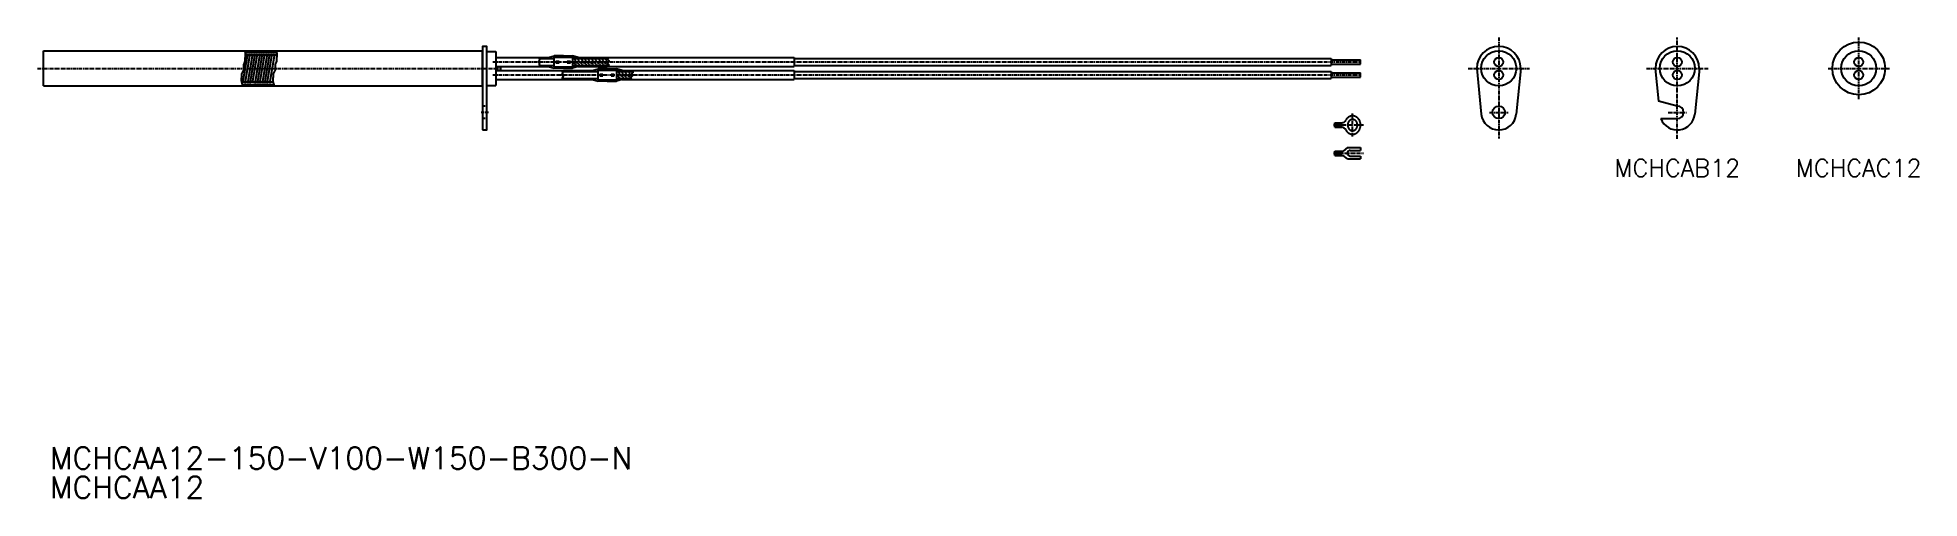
# Model space of a CAD drawing. Extents: x 8 to 651, y 115 to 272.
import ezdxf
from ezdxf.enums import TextEntityAlignment as Align

# ---------------------------------------------------------------- set-up
doc = ezdxf.new("R2010")
doc.units = 0
doc.linetypes.add('CENTER', pattern=[2, 1.25, -0.25, 0.25, -0.25])
doc.linetypes.add('DASHED', pattern=[0.75, 0.5, -0.25])
doc.layers.get('0').update_dxf_attribs({"linetype": 'CONTINUOUS'})
doc.layers.add('CENTER', color=1, linetype='CENTER')
doc.styles.get("Standard").update_dxf_attribs({"font": 'txt.shx', "bigfont": 'extfont.shx'})

msp = doc.modelspace()

# ---------------------------------------------------------------- linework, layer by layer
at = {"color": 7, "linetype": 'CONTINUOUS'}
for p, q in [((10.07, 255.52), (10.07, 267.52)), ((10.07, 267.52), (160.07, 267.52)), ((160.07, 255.52), (160.07, 267.52)), ((160.07, 256.52), (160.07, 266.52)), ((160.07, 257.52), (160.07, 265.52)), ((161.57, 267.29), (164.57, 267.29)), ((164.57, 267.29), (164.57, 255.74)), ((164.57, 266.29), (164.57, 256.74)), ((164.57, 266.29), (164.57, 256.74)), ((164.57, 265.29), (164.57, 257.74)), ((164.57, 265.27), (182.61, 265.27)), ((182.61, 265.27), (184.54, 265.82)), ((187.7, 265.82), (184.54, 265.82)), ((187.7, 265.82), (190.86, 265.82)), ((192.79, 265.27), (190.86, 265.82)), ((192.79, 265.27), (195.89, 265.27)), ((192.79, 265.27), (266.57, 265.27)), ((266.57, 265.27), (266.57, 262.19)), ((266.57, 264.94), (450.07, 264.94)), ((450.07, 264.94), (450.07, 262.53)), ((450.07, 264.5), (460.07, 264.5)), ((460.07, 262.97), (460.07, 264.5)), ((164.57, 262.19), (182.61, 262.19)), ((164.57, 260.84), (197.61, 260.84)), ((164.57, 257.76), (197.61, 257.76)), ((182.61, 262.19), (184.54, 261.64)), ((187.7, 261.64), (184.54, 261.64)), ((187.7, 261.64), (190.86, 261.64)), ((192.79, 262.19), (190.86, 261.64)), ((192.79, 262.19), (197.37, 262.19)), ((192.79, 262.19), (266.57, 262.19)), ((197.61, 260.84), (199.54, 261.39)), ((197.61, 257.76), (199.54, 257.21)), ((202.7, 261.39), (199.54, 261.39)), ((202.7, 257.21), (199.54, 257.21)), ((202.7, 261.39), (205.86, 261.39)), ((202.7, 257.21), (205.86, 257.21)), ((207.79, 260.84), (205.86, 261.39)), ((207.79, 257.76), (205.86, 257.21)), ((207.79, 260.84), (208.8, 260.84)), ((207.79, 260.84), (266.57, 260.84)), ((207.79, 257.76), (208.38, 257.76)), ((207.79, 257.76), (266.57, 257.76)), ((266.57, 262.53), (450.07, 262.53)), ((266.57, 260.84), (266.57, 257.76)), ((266.57, 260.5), (450.07, 260.5)), ((266.57, 258.09), (450.07, 258.09)), ((450.07, 262.97), (460.07, 262.97)), ((450.07, 260.5), (450.07, 258.09)), ((450.07, 260.06), (460.07, 260.06)), ((450.07, 258.53), (460.07, 258.53)), ((460.07, 258.53), (460.07, 260.06)), ((499.79, 261.52), (501.32, 245.92)), ((514.79, 261.52), (513.26, 245.92)), ((560.76, 261.52), (561.87, 250.39)), ((575.83, 261.52), (574.26, 245.92)), ((10.07, 255.52), (160.07, 255.52)), ((161.57, 255.74), (164.57, 255.74)), ((568.29, 248.67), (561.87, 250.39)), ((562.69, 244.37), (568.29, 244.37)), ((451.23, 242.95), (453.63, 242.95)), ((451.23, 241.42), (451.23, 242.95)), ((453.29, 242.51), (451.23, 242.51)), ((453.29, 241.86), (451.23, 241.86)), ((451.23, 241.42), (453.63, 241.42)), ((453.29, 242.95), (453.29, 241.42)), ((455, 243.83), (455.09, 244)), ((455, 240.53), (455.09, 240.37)), ((451.23, 231.78), (451.23, 233.31)), ((451.23, 233.31), (454.08, 233.31)), ((453.29, 232.87), (451.23, 232.87)), ((453.29, 232.23), (451.23, 232.23)), ((451.23, 231.78), (454.08, 231.78)), ((453.29, 233.31), (453.29, 231.78)), ((455.65, 234.47), (454.08, 233.31)), ((455.65, 230.63), (454.08, 231.78)), ((455.65, 234.47), (460.07, 234.47)), ((456.51, 233.52), (460.07, 233.52)), ((456.51, 231.57), (460.07, 231.57)), ((460.07, 234.47), (460.07, 233.52)), ((460.07, 231.57), (460.07, 230.63)), ((455.65, 230.63), (460.07, 230.63))]:
    msp.add_line(p, q, dxfattribs=at)
at = {"color": 3, "linetype": 'CONTINUOUS'}
for p, q in [((78.16, 256.56), (79.87, 266.53)), ((78.93, 266.95), (89.73, 266.95)), ((78.98, 266.13), (89.72, 266.13)), ((78.99, 256.52), (80.7, 266.53)), ((79.83, 256.52), (81.54, 266.53)), ((80.66, 256.52), (82.37, 266.53)), ((81.51, 256.56), (83.21, 266.53)), ((82.34, 256.52), (84.04, 266.53)), ((83.17, 256.52), (84.88, 266.53)), ((84.01, 256.52), (85.72, 266.53)), ((84.84, 256.52), (86.55, 266.53)), ((85.68, 256.53), (87.39, 266.53)), ((86.51, 256.52), (88.22, 266.53)), ((87.35, 256.52), (89.06, 266.53)), ((179.36, 264.94), (184.57, 264.94)), ((179.56, 265.22), (179.62, 265.27)), ((184.57, 263.73), (184.57, 265.39)), ((184.57, 265.39), (190.83, 265.39)), ((184.57, 262.07), (184.57, 263.73)), ((185.17, 263.73), (185.17, 264.03)), ((185.17, 264.03), (186.2, 264.03)), ((185.17, 263.43), (185.17, 263.73)), ((186.2, 263.73), (186.2, 264.03)), ((186.2, 263.43), (186.2, 263.73)), ((189.04, 263.73), (189.04, 264.03)), ((189.04, 264.03), (190.07, 264.03)), ((189.04, 263.43), (189.04, 263.73)), ((190.07, 263.73), (190.07, 264.03)), ((190.07, 263.43), (190.07, 263.73)), ((190.83, 265.39), (190.83, 262.07)), ((192.43, 264.94), (190.83, 265.39)), ((190.83, 264.94), (202.89, 264.94)), ((190.84, 263.93), (190.93, 263.59)), ((191.21, 263.51), (191.93, 264.04)), ((191.6, 264.74), (191.25, 264.94)), ((191.71, 264.25), (191.6, 264.74)), ((192.02, 263.93), (191.71, 264.25)), ((192.02, 263.93), (192.11, 263.59)), ((192.39, 263.51), (193.11, 264.04)), ((192.79, 264.74), (192.44, 264.94)), ((192.89, 264.25), (192.79, 264.74)), ((193.2, 263.93), (192.89, 264.25)), ((193.2, 263.93), (193.29, 263.59)), ((193.57, 263.51), (194.29, 264.04)), ((193.97, 264.74), (193.62, 264.94)), ((194.08, 264.25), (193.97, 264.74)), ((194.39, 263.93), (194.08, 264.25)), ((194.38, 263.93), (194.47, 263.59)), ((194.75, 263.51), (195.48, 264.04)), ((195.15, 264.74), (194.8, 264.94)), ((195.26, 264.25), (195.15, 264.74)), ((195.57, 263.93), (195.26, 264.25)), ((195.56, 263.93), (195.66, 263.59)), ((195.93, 263.51), (196.66, 264.04)), ((196.33, 264.74), (195.98, 264.94)), ((196.44, 264.25), (196.33, 264.74)), ((196.75, 263.93), (196.44, 264.25)), ((196.75, 263.93), (196.84, 263.59)), ((197.11, 263.51), (197.84, 264.04)), ((197.51, 264.74), (197.16, 264.94)), ((197.62, 264.25), (197.51, 264.74)), ((197.93, 263.93), (197.62, 264.25)), ((197.93, 263.93), (198.02, 263.59)), ((198.3, 263.51), (199.02, 264.04)), ((198.7, 264.74), (198.34, 264.94)), ((198.8, 264.25), (198.7, 264.74)), ((199.11, 263.93), (198.8, 264.25)), ((199.11, 263.93), (199.2, 263.59)), ((199.48, 263.51), (200.2, 264.04)), ((199.88, 264.74), (199.53, 264.94)), ((199.98, 264.25), (199.88, 264.74)), ((200.29, 263.93), (199.98, 264.25)), ((200.29, 263.93), (200.38, 263.59)), ((200.66, 263.51), (201.38, 264.04)), ((201.06, 264.74), (200.71, 264.94)), ((201.17, 264.25), (201.06, 264.74)), ((201.48, 263.93), (201.17, 264.25)), ((201.47, 263.93), (201.56, 263.59)), ((201.84, 263.51), (202.57, 264.04)), ((202.24, 264.74), (201.89, 264.94)), ((202.35, 264.25), (202.24, 264.74)), ((202.96, 263.62), (202.35, 264.25)), ((203.15, 265.17), (203.3, 265.27)), ((179.2, 262.19), (179.24, 262.22)), ((179.58, 262.53), (184.57, 262.53)), ((184.57, 262.07), (190.83, 262.07)), ((185.17, 263.43), (186.2, 263.43)), ((187.27, 260.5), (199.57, 260.5)), ((187.28, 258.09), (199.57, 258.09)), ((187.41, 257.76), (187.38, 257.82)), ((187.62, 260.77), (187.73, 260.84)), ((189.04, 263.43), (190.07, 263.43)), ((190.83, 262.53), (203.15, 262.53)), ((192.43, 262.53), (190.83, 262.07)), ((190.93, 263.59), (191.21, 263.51)), ((192.05, 262.53), (191.21, 263.51)), ((192.11, 263.59), (192.39, 263.51)), ((192.95, 262.98), (192.41, 263.53)), ((192.95, 262.98), (193.15, 262.59)), ((193.09, 262.53), (193.15, 262.59)), ((193.23, 262.53), (193.11, 262.67)), ((193.29, 263.59), (193.57, 263.51)), ((194.14, 262.98), (193.59, 263.53)), ((194.14, 262.98), (194.34, 262.59)), ((194.27, 262.53), (194.34, 262.59)), ((194.42, 262.53), (194.3, 262.67)), ((194.47, 263.59), (194.75, 263.51)), ((195.32, 262.98), (194.78, 263.53)), ((195.32, 262.98), (195.52, 262.59)), ((195.45, 262.53), (195.52, 262.59)), ((195.6, 262.53), (195.48, 262.67)), ((195.66, 263.59), (195.93, 263.51)), ((196.5, 262.98), (195.96, 263.53)), ((196.5, 262.98), (196.7, 262.59)), ((196.63, 262.53), (196.7, 262.59)), ((196.78, 262.53), (196.66, 262.67)), ((196.84, 263.59), (197.11, 263.51)), ((197.68, 262.98), (197.14, 263.53)), ((197.68, 262.98), (197.88, 262.59)), ((197.82, 262.53), (197.88, 262.59)), ((197.96, 262.53), (197.84, 262.67)), ((198.02, 263.59), (198.3, 263.51)), ((198.86, 262.98), (198.32, 263.53)), ((198.86, 262.98), (199.06, 262.59)), ((199, 262.53), (199.06, 262.59)), ((199.14, 262.53), (199.02, 262.67)), ((199.2, 263.59), (199.48, 263.51)), ((200.04, 262.98), (199.5, 263.53)), ((199.57, 259.3), (199.57, 260.96)), ((199.57, 260.96), (205.83, 260.96)), ((199.57, 257.64), (199.57, 259.3)), ((199.57, 257.64), (205.83, 257.64)), ((200.04, 262.98), (200.24, 262.59)), ((200.17, 259.3), (200.17, 259.6)), ((200.17, 259.6), (201.2, 259.6)), ((200.17, 259), (200.17, 259.3)), ((200.17, 259), (201.2, 259)), ((200.18, 262.53), (200.24, 262.59)), ((200.32, 262.53), (200.2, 262.67)), ((200.38, 263.59), (200.66, 263.51)), ((201.23, 262.98), (200.68, 263.53)), ((201.2, 259.3), (201.2, 259.6)), ((201.2, 259), (201.2, 259.3)), ((201.23, 262.98), (201.43, 262.59)), ((201.36, 262.53), (201.43, 262.59)), ((201.51, 262.53), (201.39, 262.67)), ((201.56, 263.59), (201.84, 263.51)), ((202.41, 262.98), (201.87, 263.53)), ((202.41, 262.98), (202.61, 262.59)), ((202.54, 262.53), (202.61, 262.59)), ((202.69, 262.53), (202.57, 262.67)), ((202.85, 262.19), (202.88, 262.22)), ((204.04, 259.3), (204.04, 259.6)), ((204.04, 259.6), (205.07, 259.6)), ((204.04, 259), (204.04, 259.3)), ((204.04, 259), (205.07, 259)), ((205.07, 259.3), (205.07, 259.6)), ((205.07, 259), (205.07, 259.3)), ((207.43, 260.5), (205.83, 260.96)), ((205.83, 260.96), (205.83, 257.64)), ((205.83, 260.5), (211.25, 260.5)), ((207.43, 258.09), (205.83, 257.64)), ((205.83, 258.09), (210.83, 258.09)), ((205.84, 259.49), (205.93, 259.16)), ((205.93, 259.16), (206.21, 259.08)), ((206.21, 259.08), (206.93, 259.61)), ((207.05, 258.09), (206.21, 259.08)), ((206.6, 260.3), (206.25, 260.5)), ((206.71, 259.81), (206.6, 260.3)), ((207.02, 259.5), (206.71, 259.81)), ((207.02, 259.49), (207.11, 259.16)), ((207.11, 259.16), (207.39, 259.08)), ((207.39, 259.08), (208.11, 259.61)), ((207.95, 258.54), (207.41, 259.1)), ((207.79, 260.3), (207.44, 260.5)), ((207.89, 259.81), (207.79, 260.3)), ((208.2, 259.5), (207.89, 259.81)), ((207.95, 258.54), (208.15, 258.16)), ((208.09, 258.09), (208.15, 258.16)), ((208.23, 258.09), (208.11, 258.24)), ((208.2, 259.49), (208.29, 259.16)), ((208.29, 259.16), (208.57, 259.08)), ((208.57, 259.08), (209.29, 259.61)), ((209.14, 258.54), (208.59, 259.1)), ((208.97, 260.3), (208.62, 260.5)), ((209.08, 259.81), (208.97, 260.3)), ((209.39, 259.5), (209.08, 259.81)), ((209.14, 258.54), (209.34, 258.16)), ((209.27, 258.09), (209.34, 258.16)), ((209.42, 258.09), (209.3, 258.24)), ((209.38, 259.49), (209.47, 259.16)), ((209.47, 259.16), (209.75, 259.08)), ((209.75, 259.08), (210.48, 259.61)), ((210.32, 258.54), (209.78, 259.1)), ((210.15, 260.3), (209.8, 260.5)), ((210.26, 259.81), (210.15, 260.3)), ((210.57, 259.5), (210.26, 259.81)), ((210.32, 258.54), (210.52, 258.16)), ((210.45, 258.09), (210.52, 258.16)), ((210.6, 258.09), (210.48, 258.24)), ((210.56, 259.49), (210.66, 259.16)), ((210.66, 259.16), (210.93, 259.08)), ((210.93, 259.08), (211.28, 259.33)), ((211.18, 258.87), (210.96, 259.1)), ((211.33, 260.3), (210.98, 260.5)), ((210.99, 257.89), (211.12, 257.74)), ((211.22, 260.75), (211.14, 260.84)), ((211.25, 260.5), (211.4, 260.5)), ((211.38, 260.07), (211.33, 260.3)), ((77.71, 256.9), (88.51, 256.9)), ((77.96, 256.08), (88.74, 256.08))]:
    msp.add_line(p, q, dxfattribs=at)
at = {"color": 3, "linetype": 'DASHED'}
for p, q in [((161.57, 248.67), (160.07, 248.67)), ((161.57, 244.37), (160.07, 244.37))]:
    msp.add_line(p, q, dxfattribs=at)
at = {"color": 7, "linetype": 'CONTINUOUS'}
msp.add_lwpolyline([(160.07, 240.52), (161.57, 240.52), (161.57, 269.02), (160.07, 269.02)], close=True, dxfattribs=at)
at = {"color": 3, "linetype": 'CONTINUOUS', "flags": 128}
for points in [[(179.56, 265.22), (179.53, 265.19), (179.5, 265.17), (179.47, 265.15), (179.45, 265.12), (179.42, 265.1), (179.4, 265.07), (179.39, 265.05), (179.37, 265.02), (179.36, 264.99), (179.36, 264.97), (179.36, 264.92), (179.37, 264.87), (179.39, 264.82), (179.41, 264.77), (179.44, 264.72), (179.47, 264.67), (179.5, 264.61), (179.52, 264.56), (179.53, 264.51), (179.53, 264.46), (179.51, 264.41), (179.49, 264.36), (179.45, 264.31), (179.41, 264.26), (179.37, 264.21), (179.33, 264.16), (179.29, 264.12), (179.26, 264.07), (179.24, 264.02), (179.24, 263.98), (179.25, 263.93), (179.28, 263.88), (179.32, 263.83), (179.37, 263.79), (179.42, 263.74), (179.47, 263.69), (179.52, 263.64), (179.56, 263.59), (179.59, 263.54), (179.6, 263.49), (179.59, 263.44), (179.57, 263.4), (179.55, 263.36), (179.52, 263.32), (179.49, 263.27), (179.46, 263.23), (179.44, 263.19), (179.41, 263.14), (179.4, 263.1), (179.4, 263.06), (179.4, 263.02), (179.42, 262.98), (179.44, 262.95), (179.46, 262.91), (179.49, 262.88), (179.52, 262.84), (179.55, 262.8), (179.57, 262.77), (179.59, 262.73), (179.61, 262.7), (179.62, 262.65), (179.61, 262.6), (179.59, 262.55), (179.56, 262.5), (179.52, 262.46), (179.48, 262.41), (179.42, 262.36), (179.36, 262.31), (179.3, 262.27), (179.24, 262.22)], [(203.15, 265.17), (203.1, 265.13), (203.05, 265.08), (203, 265.04), (202.95, 265), (202.91, 264.95), (202.87, 264.91), (202.84, 264.87), (202.82, 264.82), (202.8, 264.78), (202.8, 264.73), (202.82, 264.66), (202.85, 264.59), (202.9, 264.52), (202.96, 264.45), (203.03, 264.38), (203.09, 264.31), (203.15, 264.24), (203.19, 264.17), (203.23, 264.09), (203.24, 264.02), (203.22, 263.95), (203.19, 263.89), (203.14, 263.82), (203.08, 263.75), (203.02, 263.68), (202.95, 263.61), (202.89, 263.55), (202.85, 263.48), (202.81, 263.41), (202.8, 263.34), (202.81, 263.28), (202.83, 263.21), (202.87, 263.15), (202.92, 263.08), (202.98, 263.01), (203.03, 262.95), (203.09, 262.88), (203.13, 262.82), (203.16, 262.75), (203.18, 262.69), (203.18, 262.64), (203.17, 262.59), (203.15, 262.55), (203.13, 262.5), (203.1, 262.45), (203.06, 262.41), (203.02, 262.36), (202.98, 262.32), (202.93, 262.27), (202.88, 262.22)], [(187.62, 260.77), (187.56, 260.74), (187.5, 260.71), (187.45, 260.67), (187.4, 260.64), (187.36, 260.6), (187.32, 260.56), (187.28, 260.52), (187.26, 260.48), (187.25, 260.44), (187.24, 260.4), (187.25, 260.35), (187.26, 260.3), (187.29, 260.25), (187.32, 260.2), (187.35, 260.15), (187.38, 260.1), (187.41, 260.04), (187.43, 259.99), (187.44, 259.94), (187.44, 259.89), (187.43, 259.83), (187.4, 259.78), (187.36, 259.72), (187.32, 259.67), (187.27, 259.62), (187.22, 259.57), (187.18, 259.52), (187.14, 259.46), (187.12, 259.41), (187.1, 259.36), (187.11, 259.3), (187.15, 259.23), (187.21, 259.16), (187.27, 259.09), (187.35, 259.02), (187.42, 258.95), (187.49, 258.88), (187.55, 258.81), (187.58, 258.75), (187.59, 258.68), (187.58, 258.63), (187.56, 258.59), (187.53, 258.55), (187.5, 258.5), (187.46, 258.46), (187.42, 258.42), (187.38, 258.37), (187.34, 258.32), (187.31, 258.28), (187.29, 258.23), (187.28, 258.19), (187.28, 258.15), (187.28, 258.11), (187.28, 258.07), (187.29, 258.03), (187.31, 257.99), (187.32, 257.94), (187.34, 257.9), (187.36, 257.86), (187.38, 257.82)], [(211.22, 260.75), (211.27, 260.69), (211.31, 260.64), (211.35, 260.58), (211.39, 260.52), (211.42, 260.46), (211.45, 260.41), (211.47, 260.35), (211.48, 260.3), (211.47, 260.25), (211.46, 260.2), (211.44, 260.15), (211.41, 260.1), (211.37, 260.05), (211.32, 260.01), (211.28, 259.96), (211.23, 259.91), (211.19, 259.87), (211.16, 259.82), (211.13, 259.77), (211.12, 259.72), (211.12, 259.67), (211.13, 259.61), (211.15, 259.56), (211.18, 259.5), (211.21, 259.44), (211.24, 259.39), (211.27, 259.33), (211.3, 259.27), (211.32, 259.22), (211.33, 259.16), (211.32, 259.08), (211.28, 258.99), (211.22, 258.91), (211.14, 258.83), (211.06, 258.76), (210.97, 258.68), (210.89, 258.6), (210.82, 258.53), (210.77, 258.45), (210.75, 258.37), (210.74, 258.32), (210.75, 258.28), (210.76, 258.23), (210.78, 258.18), (210.81, 258.13), (210.84, 258.09), (210.87, 258.04), (210.91, 257.99), (210.95, 257.94), (210.99, 257.89)]]:
    msp.add_lwpolyline(points, dxfattribs=at)
at = {"color": 3, "linetype": 'CONTINUOUS'}
for points in [[(78.87, 267.52, 0), (78.87, 267.47, 0), (78.88, 267.43, 0), (78.88, 267.38, 0), (78.89, 267.34, 0), (78.89, 267.29, 0), (78.9, 267.25, 0), (78.9, 267.2, 0), (78.91, 267.16, 0), (78.91, 267.11, 0), (78.92, 267.07, 0), (78.92, 267.02, 0), (78.93, 266.98, 0), (78.93, 266.93, 0), (78.94, 266.89, 0), (78.94, 266.84, 0), (78.94, 266.8, 0), (78.95, 266.76, 0), (78.95, 266.71, 0), (78.96, 266.67, 0), (78.96, 266.62, 0), (78.96, 266.58, 0), (78.96, 266.53, 0), (78.97, 266.49, 0), (78.97, 266.44, 0), (78.97, 266.4, 0), (78.97, 266.36, 0), (78.98, 266.31, 0), (78.98, 266.27, 0), (78.98, 266.22, 0), (78.98, 266.18, 0), (78.98, 266.14, 0), (78.98, 266.09, 0), (78.98, 266.05, 0), (78.98, 266.01, 0), (78.98, 265.96, 0), (78.98, 265.92, 0), (78.98, 265.87, 0), (78.98, 265.83, 0), (78.98, 265.79, 0), (78.97, 265.74, 0), (78.97, 265.7, 0), (78.97, 265.66, 0), (78.97, 265.62, 0), (78.96, 265.57, 0), (78.96, 265.53, 0), (78.95, 265.49, 0), (78.95, 265.44, 0), (78.94, 265.4, 0), (78.94, 265.36, 0), (78.93, 265.32, 0), (78.93, 265.27, 0), (78.92, 265.23, 0), (78.91, 265.19, 0), (78.9, 265.15, 0), (78.89, 265.11, 0), (78.89, 264.06, 0), (78.88, 264.02, 0), (78.87, 263.98, 0), (78.86, 263.94, 0), (78.84, 263.9, 0), (78.83, 263.86, 0), (78.82, 263.82, 0), (78.81, 263.78, 0), (78.79, 263.74, 0), (78.78, 263.69, 0), (78.77, 263.65, 0), (78.75, 263.61, 0), (78.74, 263.57, 0), (78.72, 263.53, 0), (78.7, 263.49, 0), (78.68, 263.45, 0), (78.67, 263.41, 0), (78.65, 263.37, 0), (78.63, 263.33, 0), (78.61, 263.3, 0), (78.59, 263.26, 0), (78.57, 263.22, 0), (78.55, 263.18, 0), (78.53, 263.14, 0), (78.51, 263.1, 0), (78.49, 263.06, 0), (78.47, 263.02, 0), (78.45, 262.98, 0), (78.43, 262.94, 0), (78.4, 262.9, 0), (78.38, 260.87, 0), (78.36, 260.83, 0), (78.34, 260.79, 0), (78.32, 260.75, 0), (78.29, 260.71, 0), (78.27, 260.67, 0), (78.25, 260.63, 0), (78.23, 260.6, 0), (78.21, 260.56, 0), (78.18, 260.52, 0), (78.16, 260.48, 0), (78.14, 260.44, 0), (78.12, 260.4, 0), (78.1, 260.36, 0), (78.07, 260.33, 0), (78.05, 260.29, 0), (78.03, 260.25, 0), (78.01, 260.21, 0), (77.99, 260.17, 0), (77.97, 260.13, 0), (77.95, 260.09, 0), (77.93, 260.06, 0), (77.91, 260.02, 0), (77.89, 259.98, 0), (77.87, 259.94, 0), (77.86, 259.9, 0), (77.84, 259.86, 0), (77.82, 259.82, 0), (77.81, 259.78, 0), (77.79, 259.74, 0), (77.77, 259.7, 0), (77.76, 259.66, 0), (77.74, 258.63, 0), (77.73, 258.59, 0), (77.72, 258.55, 0), (77.71, 258.51, 0), (77.69, 258.47, 0), (77.68, 258.43, 0), (77.67, 258.39, 0), (77.66, 258.35, 0), (77.65, 258.31, 0), (77.65, 258.27, 0), (77.64, 258.22, 0), (77.63, 258.18, 0), (77.63, 258.14, 0), (77.62, 258.1, 0), (77.62, 258.06, 0), (77.61, 258.02, 0), (77.61, 257.98, 0), (77.61, 257.94, 0), (77.6, 257.9, 0), (77.6, 257.85, 0), (77.6, 257.81, 0), (77.6, 257.77, 0), (77.6, 257.73, 0), (77.6, 257.69, 0), (77.6, 257.65, 0), (77.61, 257.6, 0), (77.61, 257.56, 0), (77.61, 257.52, 0), (77.62, 257.48, 0), (77.62, 257.43, 0), (77.62, 257.39, 0), (77.63, 257.35, 0), (77.63, 257.31, 0), (77.64, 257.26, 0), (77.65, 257.22, 0), (77.65, 257.18, 0), (77.66, 257.14, 0), (77.67, 257.09, 0), (77.68, 257.05, 0), (77.69, 257.01, 0), (77.7, 256.96, 0), (77.7, 256.92, 0), (77.71, 256.88, 0), (77.72, 256.83, 0), (77.73, 256.79, 0), (77.75, 256.75, 0), (77.76, 256.7, 0), (77.77, 256.66, 0), (77.78, 256.62, 0), (77.79, 256.57, 0), (77.8, 256.53, 0), (77.82, 256.48, 0), (77.83, 256.44, 0), (77.84, 256.4, 0), (77.85, 256.35, 0), (77.87, 256.31, 0), (77.88, 256.27, 0), (77.9, 256.22, 0), (77.91, 256.18, 0), (77.92, 256.13, 0), (77.94, 256.09, 0), (77.95, 256.05, 0), (77.97, 256, 0), (77.98, 255.96, 0), (78, 255.91, 0), (78.01, 255.87, 0), (78.03, 255.82, 0), (78.04, 255.78, 0), (78.06, 255.74, 0), (78.07, 255.69, 0), (78.09, 255.65, 0), (78.1, 255.6, 0), (78.12, 255.56, 0), (78.13, 255.52, 0)], [(89.67, 267.52, 0), (89.67, 267.47, 0), (89.68, 267.43, 0), (89.68, 267.38, 0), (89.69, 267.34, 0), (89.69, 267.29, 0), (89.7, 267.25, 0), (89.7, 267.2, 0), (89.71, 267.16, 0), (89.71, 267.11, 0), (89.72, 267.07, 0), (89.72, 267.02, 0), (89.73, 266.98, 0), (89.73, 266.93, 0), (89.73, 266.89, 0), (89.74, 266.84, 0), (89.74, 266.8, 0), (89.75, 266.76, 0), (89.75, 266.71, 0), (89.75, 266.67, 0), (89.76, 266.62, 0), (89.76, 266.58, 0), (89.76, 266.53, 0), (89.77, 266.49, 0), (89.77, 266.44, 0), (89.77, 266.4, 0), (89.77, 266.36, 0), (89.77, 266.31, 0), (89.78, 266.27, 0), (89.78, 266.22, 0), (89.78, 266.18, 0), (89.78, 266.14, 0), (89.78, 266.09, 0), (89.78, 266.05, 0), (89.78, 266.01, 0), (89.78, 265.96, 0), (89.78, 265.92, 0), (89.78, 265.87, 0), (89.78, 265.83, 0), (89.78, 265.79, 0), (89.77, 265.74, 0), (89.77, 265.7, 0), (89.77, 265.66, 0), (89.76, 265.62, 0), (89.76, 265.57, 0), (89.76, 265.53, 0), (89.75, 265.49, 0), (89.75, 265.44, 0), (89.74, 265.4, 0), (89.74, 265.36, 0), (89.73, 265.32, 0), (89.72, 265.27, 0), (89.72, 265.23, 0), (89.71, 265.19, 0), (89.7, 265.15, 0), (89.69, 265.11, 0), (89.68, 264.06, 0), (89.67, 264.02, 0), (89.66, 263.98, 0), (89.65, 263.94, 0), (89.64, 263.9, 0), (89.63, 263.86, 0), (89.62, 263.82, 0), (89.61, 263.78, 0), (89.59, 263.74, 0), (89.58, 263.69, 0), (89.56, 263.65, 0), (89.55, 263.61, 0), (89.53, 263.57, 0), (89.52, 263.53, 0), (89.5, 263.49, 0), (89.48, 263.45, 0), (89.47, 263.41, 0), (89.45, 263.37, 0), (89.43, 263.33, 0), (89.41, 263.3, 0), (89.39, 263.26, 0), (89.37, 263.22, 0), (89.35, 263.18, 0), (89.33, 263.14, 0), (89.31, 263.1, 0), (89.29, 263.06, 0), (89.27, 263.02, 0), (89.25, 262.98, 0), (89.22, 262.94, 0), (89.2, 262.9, 0), (89.18, 260.87, 0), (89.16, 260.83, 0), (89.14, 260.79, 0), (89.12, 260.75, 0), (89.09, 260.71, 0), (89.07, 260.67, 0), (89.05, 260.63, 0), (89.03, 260.6, 0), (89, 260.56, 0), (88.98, 260.52, 0), (88.96, 260.48, 0), (88.94, 260.44, 0), (88.92, 260.4, 0), (88.89, 260.36, 0), (88.87, 260.33, 0), (88.85, 260.29, 0), (88.83, 260.25, 0), (88.81, 260.21, 0), (88.79, 260.17, 0), (88.77, 260.13, 0), (88.75, 260.09, 0), (88.73, 260.06, 0), (88.71, 260.02, 0), (88.69, 259.98, 0), (88.67, 259.94, 0), (88.66, 259.9, 0), (88.64, 259.86, 0), (88.62, 259.82, 0), (88.6, 259.78, 0), (88.59, 259.74, 0), (88.57, 259.7, 0), (88.56, 259.66, 0), (88.54, 258.63, 0), (88.53, 258.59, 0), (88.52, 258.55, 0), (88.5, 258.51, 0), (88.49, 258.47, 0), (88.48, 258.43, 0), (88.47, 258.39, 0), (88.46, 258.35, 0), (88.45, 258.31, 0), (88.44, 258.27, 0), (88.44, 258.22, 0), (88.43, 258.18, 0), (88.42, 258.14, 0), (88.42, 258.1, 0), (88.41, 258.06, 0), (88.41, 258.02, 0), (88.41, 257.98, 0), (88.4, 257.94, 0), (88.4, 257.9, 0), (88.4, 257.85, 0), (88.4, 257.81, 0), (88.4, 257.77, 0), (88.4, 257.73, 0), (88.4, 257.69, 0), (88.4, 257.65, 0), (88.4, 257.6, 0), (88.41, 257.56, 0), (88.41, 257.52, 0), (88.41, 257.48, 0), (88.42, 257.43, 0), (88.42, 257.39, 0), (88.43, 257.35, 0), (88.43, 257.31, 0), (88.44, 257.26, 0), (88.45, 257.22, 0), (88.45, 257.18, 0), (88.46, 257.14, 0), (88.47, 257.09, 0), (88.48, 257.05, 0), (88.48, 257.01, 0), (88.49, 256.96, 0), (88.5, 256.92, 0), (88.51, 256.88, 0), (88.52, 256.83, 0), (88.53, 256.79, 0), (88.54, 256.75, 0), (88.55, 256.7, 0), (88.57, 256.66, 0), (88.58, 256.62, 0), (88.59, 256.57, 0), (88.6, 256.53, 0), (88.61, 256.48, 0), (88.63, 256.44, 0), (88.64, 256.4, 0), (88.65, 256.35, 0), (88.67, 256.31, 0), (88.68, 256.27, 0), (88.69, 256.22, 0), (88.71, 256.18, 0), (88.72, 256.13, 0), (88.74, 256.09, 0), (88.75, 256.05, 0), (88.76, 256, 0), (88.78, 255.96, 0), (88.79, 255.91, 0), (88.81, 255.87, 0), (88.82, 255.82, 0), (88.84, 255.78, 0), (88.85, 255.74, 0), (88.87, 255.69, 0), (88.88, 255.65, 0), (88.9, 255.6, 0), (88.91, 255.56, 0), (88.93, 255.52, 0)]]:
    msp.add_polyline3d(points, dxfattribs=at)
at = {"color": 7, "linetype": 'CONTINUOUS'}
for points in [[(455.09, 240.37, 0), (455.16, 240.27, 0), (455.22, 240.17, 0), (455.29, 240.08, 0), (455.37, 239.99, 0), (455.45, 239.9, 0), (455.53, 239.82, 0), (455.61, 239.74, 0), (455.69, 239.66, 0), (455.78, 239.59, 0), (455.87, 239.53, 0), (455.96, 239.46, 0), (456.06, 239.4, 0), (456.16, 239.35, 0), (456.25, 239.3, 0), (456.35, 239.25, 0), (456.46, 239.21, 0), (456.56, 239.17, 0), (456.66, 239.14, 0), (456.77, 239.11, 0), (456.88, 239.09, 0), (456.98, 239.07, 0), (457.09, 239.06, 0), (457.2, 239.05, 0), (457.31, 239.04, 0), (457.41, 239.05, 0), (457.52, 239.05, 0), (457.63, 239.06, 0), (457.74, 239.08, 0), (457.84, 239.1, 0), (457.95, 239.13, 0), (458.05, 239.16, 0), (458.16, 239.19, 0), (458.26, 239.23, 0), (458.36, 239.28, 0), (458.46, 239.33, 0), (458.56, 239.38, 0), (458.65, 239.44, 0), (458.75, 239.5, 0), (458.84, 239.56, 0), (458.93, 239.64, 0), (459.01, 239.71, 0), (459.1, 239.79, 0), (459.18, 239.87, 0), (459.26, 239.95, 0), (459.33, 240.04, 0), (459.4, 240.14, 0), (459.47, 240.23, 0), (459.54, 240.33, 0), (459.6, 240.43, 0), (459.66, 240.54, 0), (459.71, 240.64, 0), (459.76, 240.75, 0), (459.81, 240.86, 0), (459.85, 240.98, 0), (459.89, 241.09, 0), (459.93, 241.21, 0), (459.96, 241.33, 0), (459.99, 241.45, 0), (460.01, 241.57, 0), (460.03, 241.69, 0), (460.05, 241.81, 0), (460.06, 241.94, 0), (460.06, 242.06, 0), (460.07, 242.18, 0), (460.06, 242.31, 0), (460.06, 242.43, 0), (460.05, 242.55, 0), (460.03, 242.68, 0), (460.01, 242.8, 0), (459.99, 242.92, 0), (459.96, 243.04, 0), (459.93, 243.16, 0), (459.89, 243.28, 0), (459.85, 243.39, 0), (459.81, 243.5, 0), (459.76, 243.62, 0), (459.71, 243.72, 0), (459.66, 243.83, 0), (459.6, 243.93, 0), (459.54, 244.04, 0), (459.47, 244.13, 0), (459.4, 244.23, 0), (459.33, 244.32, 0), (459.26, 244.41, 0), (459.18, 244.5, 0), (459.1, 244.58, 0), (459.01, 244.66, 0), (458.93, 244.73, 0), (458.84, 244.8, 0), (458.75, 244.87, 0), (458.65, 244.93, 0), (458.56, 244.99, 0), (458.46, 245.04, 0), (458.36, 245.09, 0), (458.26, 245.13, 0), (458.16, 245.17, 0), (458.05, 245.21, 0), (457.95, 245.24, 0), (457.84, 245.27, 0), (457.74, 245.29, 0), (457.63, 245.3, 0), (457.52, 245.31, 0), (457.41, 245.32, 0), (457.31, 245.32, 0), (457.2, 245.32, 0), (457.09, 245.31, 0), (456.98, 245.3, 0), (456.88, 245.28, 0), (456.77, 245.26, 0), (456.66, 245.23, 0), (456.56, 245.2, 0), (456.46, 245.16, 0), (456.35, 245.12, 0), (456.25, 245.07, 0), (456.16, 245.02, 0), (456.06, 244.96, 0), (455.96, 244.91, 0), (455.87, 244.84, 0), (455.78, 244.77, 0), (455.69, 244.7, 0), (455.61, 244.63, 0), (455.53, 244.55, 0), (455.45, 244.46, 0), (455.37, 244.38, 0), (455.29, 244.29, 0), (455.22, 244.19, 0), (455.16, 244.09, 0), (455.09, 244, 0)], [(457.33, 240.26, 0), (457.41, 240.26, 0), (457.49, 240.27, 0), (457.57, 240.28, 0), (457.65, 240.3, 0), (457.74, 240.32, 0), (457.81, 240.34, 0), (457.89, 240.37, 0), (457.97, 240.41, 0), (458.04, 240.44, 0), (458.12, 240.49, 0), (458.19, 240.53, 0), (458.26, 240.58, 0), (458.33, 240.64, 0), (458.39, 240.7, 0), (458.45, 240.76, 0), (458.51, 240.82, 0), (458.57, 240.89, 0), (458.62, 240.96, 0), (458.67, 241.04, 0), (458.72, 241.11, 0), (458.77, 241.19, 0), (458.81, 241.28, 0), (458.84, 241.36, 0), (458.88, 241.45, 0), (458.91, 241.54, 0), (458.93, 241.62, 0), (458.95, 241.72, 0), (458.97, 241.81, 0), (458.99, 241.9, 0), (459, 241.99, 0), (459, 242.09, 0), (459.01, 242.18, 0), (459, 242.28, 0), (459, 242.37, 0), (458.99, 242.47, 0), (458.97, 242.56, 0), (458.95, 242.65, 0), (458.93, 242.74, 0), (458.91, 242.83, 0), (458.88, 242.92, 0), (458.84, 243.01, 0), (458.81, 243.09, 0), (458.77, 243.17, 0), (458.72, 243.25, 0), (458.67, 243.33, 0), (458.62, 243.4, 0), (458.57, 243.47, 0), (458.51, 243.54, 0), (458.45, 243.61, 0), (458.39, 243.67, 0), (458.33, 243.73, 0), (458.26, 243.78, 0), (458.19, 243.83, 0), (458.12, 243.88, 0), (458.04, 243.92, 0), (457.97, 243.96, 0), (457.89, 243.99, 0), (457.81, 244.02, 0), (457.74, 244.05, 0), (457.65, 244.07, 0), (457.57, 244.09, 0), (457.49, 244.1, 0), (457.41, 244.1, 0), (457.33, 244.11, 0), (457.25, 244.1, 0), (457.16, 244.1, 0), (457.08, 244.09, 0), (457, 244.07, 0), (456.92, 244.05, 0), (456.84, 244.02, 0), (456.76, 243.99, 0), (456.69, 243.96, 0), (456.61, 243.92, 0), (456.54, 243.88, 0), (456.47, 243.83, 0), (456.4, 243.78, 0), (456.33, 243.73, 0), (456.26, 243.67, 0), (456.2, 243.61, 0), (456.14, 243.54, 0), (456.08, 243.47, 0), (456.03, 243.4, 0), (455.98, 243.33, 0), (455.93, 243.25, 0), (455.89, 243.17, 0), (455.85, 243.09, 0), (455.81, 243.01, 0), (455.78, 242.92, 0), (455.75, 242.83, 0), (455.72, 242.74, 0), (455.7, 242.65, 0), (455.68, 242.56, 0), (455.67, 242.47, 0), (455.66, 242.37, 0), (455.65, 242.28, 0), (455.65, 242.18, 0), (455.65, 242.09, 0), (455.66, 241.99, 0), (455.67, 241.9, 0), (455.68, 241.81, 0), (455.7, 241.72, 0), (455.72, 241.62, 0), (455.75, 241.54, 0), (455.78, 241.45, 0), (455.81, 241.36, 0), (455.85, 241.28, 0), (455.89, 241.19, 0), (455.93, 241.11, 0), (455.98, 241.04, 0), (456.03, 240.96, 0), (456.08, 240.89, 0), (456.14, 240.82, 0), (456.2, 240.76, 0), (456.26, 240.7, 0), (456.33, 240.64, 0), (456.4, 240.58, 0), (456.47, 240.53, 0), (456.54, 240.49, 0), (456.61, 240.44, 0), (456.69, 240.41, 0), (456.76, 240.37, 0), (456.84, 240.34, 0), (456.92, 240.32, 0), (457, 240.3, 0), (457.08, 240.28, 0), (457.16, 240.27, 0), (457.25, 240.26, 0), (457.33, 240.26, 0)]]:
    msp.add_polyline3d(points, dxfattribs=at)
for centre, radius in [((630.28, 261.52), 9), ((507.29, 261.52), 6), ((507.29, 263.73), 1.54), ((568.29, 261.52), 6), ((568.29, 263.73), 1.54), ((630.28, 261.52), 6), ((630.28, 263.73), 1.54), ((507.29, 259.3), 1.54), ((568.29, 259.3), 1.54), ((630.28, 259.3), 1.54), ((507.29, 246.52), 2.15)]:
    msp.add_circle(centre, radius, dxfattribs=at)
for centre, radius, start, end in [((507.29, 261.52), 7.5, 0, 180), ((568.29, 261.52), 7.5, 0, 180), ((507.29, 246.52), 6, 185.73917, 354.26083), ((568.29, 246.52), 6, 200.99788, 354.26083), ((568.29, 246.52), 2.15, 270, 90), ((453.62, 244.46), 1.51, 270.23789, 335.37106), ((453.62, 239.9), 1.51, 24.62894, 89.76211), ((456.51, 232.55), 0.976, 90, 270)]:
    msp.add_arc(centre, radius, start, end, dxfattribs=at)
at = {"layer": 'CENTER', "color": 1, "linetype": 'CENTER'}
for p, q in [((507.29, 272.02), (507.29, 237.55)), ((568.29, 237.52), (568.29, 272.02)), ((630.28, 251.02), (630.28, 272.02)), ((163.57, 263.73), (460.07, 263.73)), ((8.07, 261.52), (166.57, 261.52)), ((163.57, 259.3), (460.07, 259.3)), ((496.79, 261.52), (517.79, 261.52)), ((557.79, 261.52), (578.79, 261.52)), ((619.78, 261.52), (640.78, 261.52)), ((162.07, 246.52), (159.57, 246.52)), ((457.33, 238.33), (457.33, 246.3)), ((504.14, 246.52), (510.44, 246.52)), ((565.14, 246.52), (571.44, 246.52)), ((461.07, 242.18), (450.83, 242.18)), ((450.83, 232.55), (461.07, 232.55))]:
    msp.add_line(p, q, dxfattribs=at)

# ---------------------------------------------------------------- texts
at = {"color": 7, "linetype": 'CONTINUOUS'}
for s, p in [('MCHCAB12', (568.29, 227.52)), ('MCHCAC12', (630.28, 227.52))]:
    msp.add_text(s, height=6, dxfattribs=at).set_placement(p, align=Align.MIDDLE)
for s, p in [('MCHCAA12-150-V100-W150-B300-N', (12.3, 128.52)), ('MCHCAA12', (12.3, 118.52))]:
    msp.add_text(s, height=7.5, dxfattribs=at).set_placement(p, align=Align.MIDDLE_LEFT)

doc.saveas('drawing.dxf')
